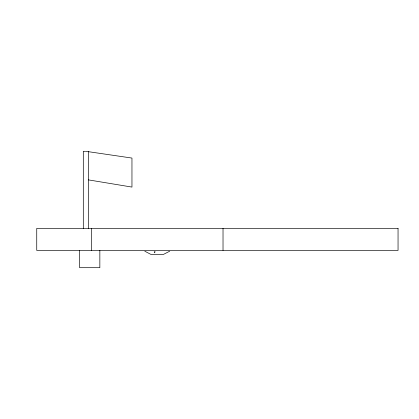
<?xml version="1.0" encoding="UTF-8"?>
<svg xmlns="http://www.w3.org/2000/svg" width="419" height="419" viewBox="0 0 419 419"><rect width="100%" height="100%" fill="white"/><g stroke="black" fill="none" stroke-linecap="round" stroke-linejoin="round"><path stroke-width="0.63" d="M169.685 251.217L163.536 254.375L150.861 254.375L144.817 251.217M85.308 151.306L83.302 151.306L83.302 228.46M87.529 151.306L88.095 151.306M85.832 151.306L87.115 151.495M88.399 151.683L131.959 158.068L131.959 187.084L88.399 179.882M223.023 228.381L223.023 250.405M99.848 250.405L99.848 267.694L79.615 267.694L79.615 250.405M91.373 228.381L91.373 250.405M88.367 151.306L88.367 228.46M155.009 251.84L154.611 252.788L154.218 251.84L155.009 251.84M398.05 228.381L36.741 228.381L36.741 250.405L398.05 250.405L398.05 228.381"/></g></svg>
